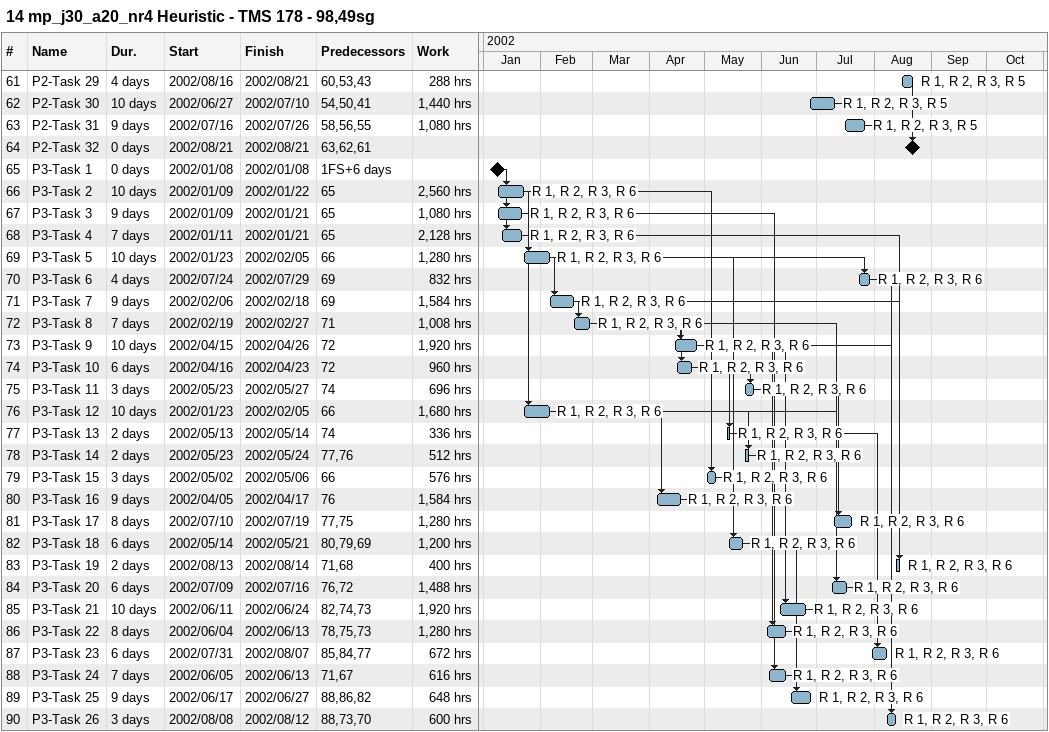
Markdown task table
14 mp_j30_a20_nr4 Heuristic - TMS 178 - 98,49sg

| ID | Task | Duration | Start | Finish | Predecessors | Resources | Work (h) |
|---|---|---|---|---|---|---|---|
| 61 | P2-Task 29 | 4d | 2002-08-16 | 2002-08-21 | 60, 53, 43 | R 1, R 2, R 3, R 5 | 288 |
| 62 | P2-Task 30 | 10d | 2002-06-27 | 2002-07-10 | 54, 50, 41 | R 1, R 2, R 3, R 5 | 1440 |
| 63 | P2-Task 31 | 9d | 2002-07-16 | 2002-07-26 | 58, 56, 55 | R 1, R 2, R 3, R 5 | 1080 |
| 64 | P2-Task 32 | 0d | 2002-08-21 | 2002-08-21 | 63, 62, 61 |  |  |
| 65 | P3-Task 1 | 0d | 2002-01-08 | 2002-01-08 | 1FS+6d |  |  |
| 66 | P3-Task 2 | 10d | 2002-01-09 | 2002-01-22 | 65 | R 1, R 2, R 3, R 6 | 2560 |
| 67 | P3-Task 3 | 9d | 2002-01-09 | 2002-01-21 | 65 | R 1, R 2, R 3, R 6 | 1080 |
| 68 | P3-Task 4 | 7d | 2002-01-11 | 2002-01-21 | 65 | R 1, R 2, R 3, R 6 | 2128 |
| 69 | P3-Task 5 | 10d | 2002-01-23 | 2002-02-05 | 66 | R 1, R 2, R 3, R 6 | 1280 |
| 70 | P3-Task 6 | 4d | 2002-07-24 | 2002-07-29 | 69 | R 1, R 2, R 3, R 6 | 832 |
| 71 | P3-Task 7 | 9d | 2002-02-06 | 2002-02-18 | 69 | R 1, R 2, R 3, R 6 | 1584 |
| 72 | P3-Task 8 | 7d | 2002-02-19 | 2002-02-27 | 71 | R 1, R 2, R 3, R 6 | 1008 |
| 73 | P3-Task 9 | 10d | 2002-04-15 | 2002-04-26 | 72 | R 1, R 2, R 3, R 6 | 1920 |
| 74 | P3-Task 10 | 6d | 2002-04-16 | 2002-04-23 | 72 | R 1, R 2, R 3, R 6 | 960 |
| 75 | P3-Task 11 | 3d | 2002-05-23 | 2002-05-27 | 74 | R 1, R 2, R 3, R 6 | 696 |
| 76 | P3-Task 12 | 10d | 2002-01-23 | 2002-02-05 | 66 | R 1, R 2, R 3, R 6 | 1680 |
| 77 | P3-Task 13 | 2d | 2002-05-13 | 2002-05-14 | 74 | R 1, R 2, R 3, R 6 | 336 |
| 78 | P3-Task 14 | 2d | 2002-05-23 | 2002-05-24 | 77, 76 | R 1, R 2, R 3, R 6 | 512 |
| 79 | P3-Task 15 | 3d | 2002-05-02 | 2002-05-06 | 66 | R 1, R 2, R 3, R 6 | 576 |
| 80 | P3-Task 16 | 9d | 2002-04-05 | 2002-04-17 | 76 | R 1, R 2, R 3, R 6 | 1584 |
| 81 | P3-Task 17 | 8d | 2002-07-10 | 2002-07-19 | 77, 75 | R 1, R 2, R 3, R 6 | 1280 |
| 82 | P3-Task 18 | 6d | 2002-05-14 | 2002-05-21 | 80, 79, 69 | R 1, R 2, R 3, R 6 | 1200 |
| 83 | P3-Task 19 | 2d | 2002-08-13 | 2002-08-14 | 71, 68 | R 1, R 2, R 3, R 6 | 400 |
| 84 | P3-Task 20 | 6d | 2002-07-09 | 2002-07-16 | 76, 72 | R 1, R 2, R 3, R 6 | 1488 |
| 85 | P3-Task 21 | 10d | 2002-06-11 | 2002-06-24 | 82, 74, 73 | R 1, R 2, R 3, R 6 | 1920 |
| 86 | P3-Task 22 | 8d | 2002-06-04 | 2002-06-13 | 78, 75, 73 | R 1, R 2, R 3, R 6 | 1280 |
| 87 | P3-Task 23 | 6d | 2002-07-31 | 2002-08-07 | 85, 84, 77 | R 1, R 2, R 3, R 6 | 672 |
| 88 | P3-Task 24 | 7d | 2002-06-05 | 2002-06-13 | 71, 67 | R 1, R 2, R 3, R 6 | 616 |
| 89 | P3-Task 25 | 9d | 2002-06-17 | 2002-06-27 | 88, 86, 82 | R 1, R 2, R 3, R 6 | 648 |
| 90 | P3-Task 26 | 3d | 2002-08-08 | 2002-08-12 | 88, 73, 70 | R 1, R 2, R 3, R 6 | 600 |
